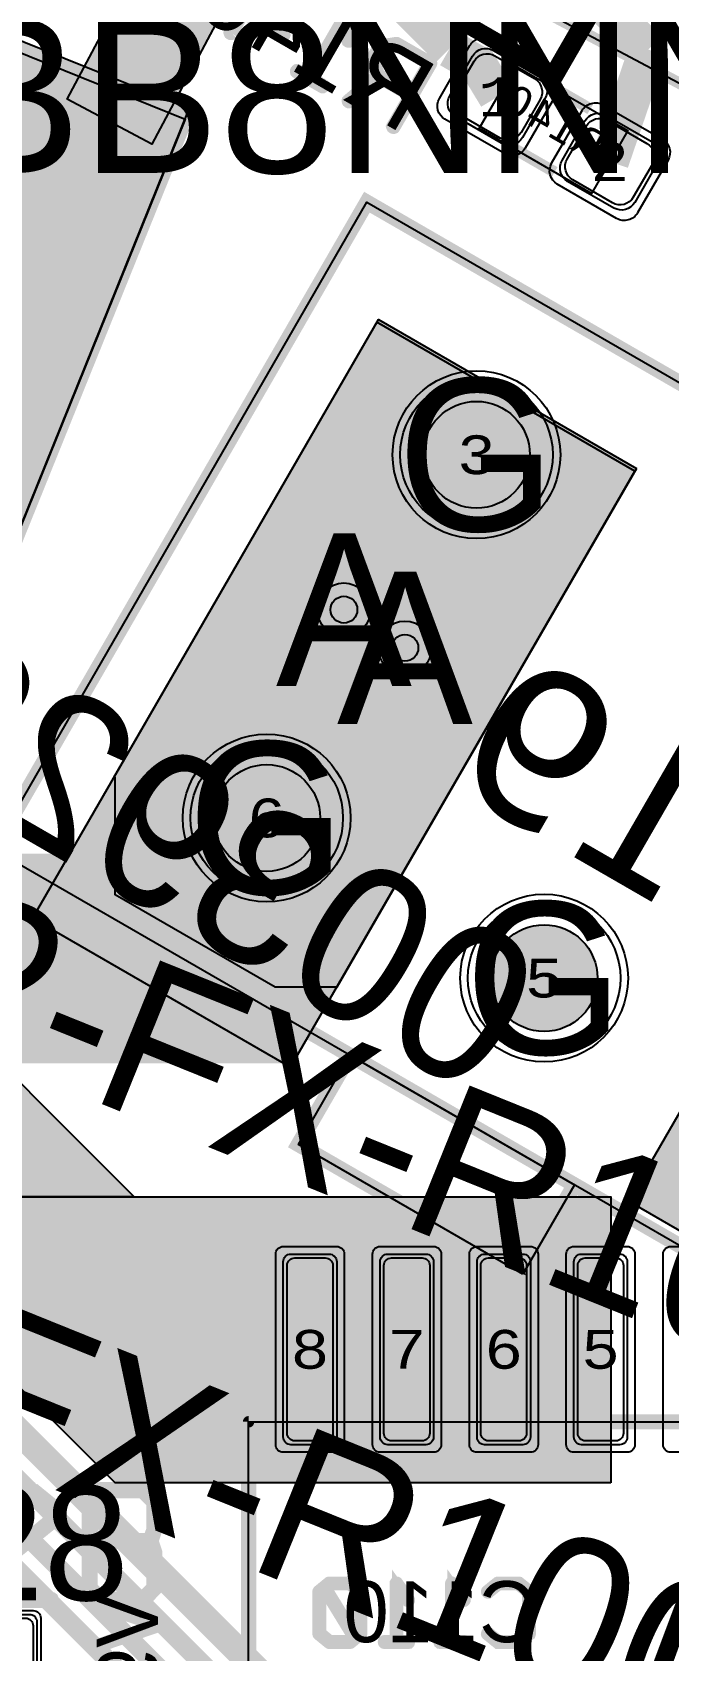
# Model space of a CAD drawing. Extents: x -98 to 119, y -207 to 98.
# Drawn here: x 20.41 to 28.76, y 33.05 to 54.27 of the extents above; entities that cross this region are included whole.
import ezdxf
from ezdxf.enums import TextEntityAlignment as Align

# ---------------------------------------------------------------- set-up
doc = ezdxf.new("R2010")
doc.units = 0
doc.header["$MEASUREMENT"] = 0
for name, color, linetype in [('ASSEMBLY_OUTLINES_BTM', 191, 'CONTINUOUS'), ('ASSEMBLY_OUTLINES_TOP', 102, 'CONTINUOUS'), ('ASSEMBLY_PART_NUMBERS_BTM', 191, 'CONTINUOUS'), ('ASSEMBLY_PART_NUMBERS_TOP', 102, 'CONTINUOUS'), ('ASSEMBLY_REF_DES_BTM', 191, 'CONTINUOUS'), ('BOARD_OUTLINE', 10, 'CONTINUOUS'), ('DRILL_DRAWING', 21, 'CONTINUOUS'), ('GENERATED_SILKSCREEN_BTM', 255, 'CONTINUOUS'), ('GENERATED_SILKSCREEN_TOP', 140, 'CONTINUOUS'), ('MANUFACTURING_OUTLINES', 10, 'CONTINUOUS'), ('PART_HOLES_LAYER_BOTTOM', 30, 'CONTINUOUS'), ('PART_HOLES_LAYER_TOP', 30, 'CONTINUOUS'), ('PART_PADS_LAYER_BOTTOM', 230, 'CONTINUOUS'), ('PART_PADS_LAYER_TOP', 150, 'CONTINUOUS'), ('PART_PADS_SMD_BTM', 230, 'CONTINUOUS'), ('PART_PADS_SMD_TOP', 150, 'CONTINUOUS'), ('PIN_NUMBERS_BTM', 8, 'CONTINUOUS'), ('PIN_NUMBERS_TOP', 8, 'CONTINUOUS'), ('PLACEMENT_OUTLINES_BTM', 222, 'CONTINUOUS'), ('PLACEMENT_OUTLINES_TOP', 130, 'CONTINUOUS'), ('PLANE_DATA_LAYER_BOTTOM', 230, 'CONTINUOUS'), ('PLANE_DATA_LAYER_TOP', 150, 'CONTINUOUS'), ('PLANE_SHAPES_LAYER_BOTTOM', 230, 'CONTINUOUS'), ('PLANE_SHAPES_LAYER_TOP', 150, 'CONTINUOUS'), ('ROUTE_BORDER', 151, 'CONTINUOUS'), ('SILKSCREEN_OUTLINES_BTM', 211, 'CONTINUOUS'), ('SILKSCREEN_OUTLINES_TOP', 150, 'CONTINUOUS'), ('SILKSCREEN_REF_DES_BTM', 211, 'CONTINUOUS'), ('SILKSCREEN_REF_DES_TOP', 150, 'CONTINUOUS'), ('SOLDERMASK_PADS_BTM', 12, 'CONTINUOUS'), ('SOLDERMASK_PADS_TOP', 180, 'CONTINUOUS'), ('SOLDERPASTE_PADS_BTM', 12, 'CONTINUOUS'), ('SOLDERPASTE_PADS_TOP', 180, 'CONTINUOUS'), ('TRACES_LAYER_BOTTOM', 230, 'CONTINUOUS'), ('VIA_HOLES_LAYER_BOTTOM', 30, 'CONTINUOUS'), ('VIA_HOLES_LAYER_TOP', 30, 'CONTINUOUS'), ('VIA_PADS_LAYER_BOTTOM', 230, 'CONTINUOUS'), ('VIA_PADS_LAYER_TOP', 150, 'CONTINUOUS')]:
    doc.layers.add(name, color=color, linetype=linetype)
doc.styles.add('COURIER_NEW', font='COUR.TTF')
doc.styles.add('VERDANA', font='verdana.TTF')
doc.styles.add('VERIBEST_GERBER_0', font='txt')

msp = doc.modelspace()

# ---------------------------------------------------------------- hatches: boundary and pattern name
at = {"layer": 'PART_HOLES_LAYER_BOTTOM'}
h = msp.add_hatch(color=256, dxfattribs=at)
edge = h.paths.add_edge_path()
edge.add_arc((26.237694, 48.73157), 0.7, 0, 360)
h = msp.add_hatch(color=256, dxfattribs=at)
edge = h.paths.add_edge_path()
edge.add_arc((23.487694, 43.96843), 0.7, 0, 360)
h = msp.add_hatch(color=256, dxfattribs=at)
edge = h.paths.add_edge_path()
edge.add_arc((27.125001, 41.86843), 0.7, 0, 360)
at = {"layer": 'PART_HOLES_LAYER_TOP'}
h = msp.add_hatch(color=256, dxfattribs=at)
edge = h.paths.add_edge_path()
edge.add_arc((26.237694, 48.73157), 0.7, 0, 360)
h = msp.add_hatch(color=256, dxfattribs=at)
edge = h.paths.add_edge_path()
edge.add_arc((23.487694, 43.96843), 0.7, 0, 360)
h = msp.add_hatch(color=256, dxfattribs=at)
edge = h.paths.add_edge_path()
edge.add_arc((27.125001, 41.86843), 0.7, 0, 360)
at = {"layer": 'PLANE_DATA_LAYER_BOTTOM'}
h = msp.add_hatch(color=256, dxfattribs=at)
h.paths.add_polyline_path([(-96.5, 0, -1), (96.5, 0, -1)], flags=0)
h.paths.add_polyline_path([(92.251979, -7.43598, 0.726988162), (92.479659, -3.637852, -0.308609791), (92.431259, -3.566904, -0.009635255), (92.431316, -3.563968, 0.009635011), (92.5, -0.000006), (92.5, 0.000001, 0.053325255), (90.407665, 19.562826, -0.053326925), (90.405941, 19.578942), (90.405941, 19.578943, -0.238217909), (90.436919, 19.640273, 0.661755037), (89.584154, 23.221888, -0.295297583), (89.523137, 23.277841, 0.022401018), (87.08146, 31.194059, -0.086206302), (87.076996, 31.219756), (87.076996, 31.219757, -0.210183909), (87.101696, 31.275919, 0.679382507), (85.774921, 34.749845, -0.301864993), (85.705267, 34.797373, 0.047915829), (77.514669, 50.475005, -0.145307444), (77.502324, 50.516585, -0.123988701), (77.511414, 50.552678, 0.606608991), (75.516892, 53.486368, -0.274238992), (75.44586, 53.517962, 0.021523084), (70.565432, 59.806101, -0.177595235), (70.547363, 59.855368), (70.547363, 59.855369, -0.111833303), (70.5548, 59.888203, 0.661755452), (68.116894, 62.64715, -0.295297373), (68.036725, 62.667806, 0.05833458), (51.722715, 76.687749, -0.249337829), (51.689123, 76.750923), (51.689123, 76.750924, -0.060759886), (51.691357, 76.76924, 0.714966399), (48.509213, 78.818582, -0.314871124), (48.42205, 78.81342, 0.022806677), (41.042088, 82.896302, -0.285136953), (40.999698, 82.964591), (40.999698, 82.964596, -0.004247023), (40.999709, 82.965891, 0.647046608), (37.697353, 84.5176, -0.289754858), (37.616734, 84.505806, 0.052943541), (19.031563, 90.52099, -0.30833592), (18.972104, 90.582877, 0.696982245), (15.284156, 91.27756, -0.308339612), (15.206255, 91.241547, 0.022370691), (6.993138, 92.235275, -0.315204372), (6.925536, 92.290658, 0.715888063), (3.14462, 92.496703, -0.315205261), (3.0714, 92.448994, 0.063468058), (-20.215283, 90.264015, -0.320142253), (-20.296827, 90.298428, 0.72963938), (-23.995319, 89.386755, -0.320144031), (-24.051528, 89.318386, 0.018663537), (-30.645576, 87.275991, -0.309865735), (-30.72878, 87.298418, 0.701170836), (-34.249879, 85.978007, -0.002752694), (-34.249874, 85.977168, -0.30685575), (-34.29782, 85.9064, 0.04916641), (-50.410548, 77.556603, -0.32354836), (-50.499711, 77.561018, 0.739212756), (-53.660594, 75.408706, -0.075169868), (-53.657188, 75.386179), (-53.657188, 75.386178, -0.242479425), (-53.68916, 75.324127, 0.019967737), (-59.527063, 70.80098, -0.298487087), (-59.610009, 70.791065, 0.556724412), (-62.5, 69), (-62.5, 68.999999, 0.082708518), (-62.392031, 68.351756, -0.298487573), (-62.412702, 68.270818, 0.067186589), (-78.279974, 49.27977, -0.277817809), (-78.350169, 49.24438, 0.436350868), (-80.5, 47.25), (-80.5, 47.249999, 0.141466326), (-80.192238, 46.184011, -0.141465884), (-80.180512, 46.143397), (-80.180512, 46.143396, -0.131190735), (-80.190652, 46.105416, 0.019294819), (-83.506407, 39.786053, -0.312206796), (-83.581614, 39.742899, 0.439123468), (-85.75, 37.75, 0.204829615), (-85.131688, 36.303992, -0.204830708), (-85.10813, 36.248899), (-85.10813, 36.248898, -0.100919006), (-85.114214, 36.219062, 0.048097759), (-90.466303, 19.289839, -0.314870423), (-90.530154, 19.230281, 0.714965653), (-91.24073, 15.512631, -0.269378312), (-91.202277, 15.446437), (-91.202277, 15.446436, -0.041929831), (-91.203345, 15.433723, 0.018841331), (-92.106444, 8.523669, -0.32827121), (-92.166453, 8.456161, 0.354028014), (-93.75, 6.5), (-93.75, 6.499999, 0.314708299), (-92.438077, 4.622088, -0.31470689), (-92.388093, 4.55054), (-92.388093, 4.550537, -0.012285748), (-92.388185, 4.546794, 0.012294179), (-92.5, 0.00001), (-92.5, -0.000004, 0.052933393), (-90.438132, -19.421494, -0.329408644), (-90.475468, -19.504015, 0.27173254), (-91.5, -21.25, 0.401597711), (-89.586502, -23.248128, -0.329404507), (-89.516056, -23.305059, 0.021307354), (-87.207653, -30.839509, -0.322177334), (-87.232533, -30.924924, 0.230665932), (-88, -32.499999), (-88, -32.5, 0.431495031), (-85.882787, -34.496562, -0.3221788), (-85.807634, -34.544174, 0.048016175), (-77.643233, -50.277018, -0.303878783), (-77.644537, -50.3618, 0.152518996), (-78, -51.499999), (-78, -51.5, 0.481982915), (-75.552374, -53.449264, -0.303883418), (-75.473145, -53.479475, 0.021991255), (-70.483925, -59.90214, -0.318621499), (-70.47622, -59.989968, 0.725399056), (-67.952631, -62.834176, -0.318624212), (-67.866344, -62.852281, 0.062392529), (-50.265124, -77.650932, -0.254356234), (-50.230332, -77.714899), (-50.230332, -77.7149, -0.034453173), (-50.231054, -77.725364, 0.034451935), (-50.25, -78), (-50.25, -78.000001, 0.603308224), (-47.119729, -79.649997, -0.291362646), (-47.037917, -79.64725, 0.02294124), (-39.54278, -83.621879, -0.290012797), (-39.499155, -83.690765), (-39.499155, -83.690766, -0.007130353), (-39.499186, -83.692939, 0.007132964), (-39.5, -83.749994), (-39.5, -83.75, 0.658082965), (-36.126004, -85.203319, -0.297762979), (-36.043963, -85.188513, 0.049016344), (-18.771876, -90.575199, -0.301861306), (-18.712566, -90.635139, 0.679381768), (-15.056336, -91.31372, -0.301864385), (-14.979467, -91.279054, 0.021749122), (-6.993138, -92.235275, -0.315204372), (-6.925536, -92.290658, 0.715888063), (-3.14462, -92.496703, -0.315205261), (-3.0714, -92.448994, 0.06250827), (19.869968, -90.340657, -0.345566403), (19.954737, -90.381493, 0.794356815), (23.75, -89.500001), (23.75, -89.499973, 0.005086864), (23.749586, -89.459281, -0.345588489), (23.806159, -89.384097, 0.021469451), (31.383958, -87.013201, -0.314446926), (31.468175, -87.035889, 0.700130836), (35, -85.75), (35, -85.749988, 0.009099261), (34.998675, -85.677212, -0.009057228), (34.998625, -85.674452), (34.998625, -85.674439, -0.304472205), (35.045955, -85.60392, 0.047985464), (50.721249, -77.353765, -0.31444166), (50.808431, -77.356288, 0.616218308), (54, -75.75), (54, -75.749999, 0.067758174), (53.927211, -75.215343, -0.067753523), (53.924438, -75.194974), (53.924438, -75.194973, -0.241537288), (53.95619, -75.13308, 0.022365821), (60.452055, -70.01285, -0.313111549), (60.538488, -70.003709, 0.710095351), (63.344013, -67.475653, -0.099717589), (63.33807, -67.446151), (63.33807, -67.44615, -0.206928064), (63.362073, -67.390635, 0.058205552), (77.187807, -50.973449, -0.317486674), (77.269693, -50.94147, 0.722224143), (79.294241, -47.729048, -0.173873661), (79.276877, -47.680625, -0.136094565), (79.287761, -47.641379, 0.020523482), (82.926938, -40.980152, -0.353003204), (83.013777, -40.939997, 0.48811211), (85.5, -39), (85.5, -38.999999, 0.240073604), (84.675602, -37.381988, -0.240072951), (84.644192, -37.320342), (84.644192, -37.320341, -0.104105615), (84.650658, -37.289623, 0.050546739), (90.411157, -19.546683, -0.32146983), (90.476988, -19.487077, 0.38127918), (92.25, -17.5, 0.275143701), (91.203224, -15.741772, -0.275142487), (91.163342, -15.674784), (91.163342, -15.674783, -0.042554947), (91.164442, -15.661882, 0.022235783), (92.195155, -7.50356, -0.319196338)], flags=0)
h = msp.add_hatch(color=256, dxfattribs=at)
h.paths.add_polyline_path([(22.443529, 53.195256), (19.003139, 44.679994, -0.414208559), (18.903943, 44.637888), (16.819319, 45.480131, -0.828642834), (16.848644, 45.626978, 5.288993211), (15.833121, 46.037276, -0.206117321), (15.856952, 45.981923, -0.53170999), (15.752207, 45.911272), (14.703833, 46.334842, -0.414213562), (14.661727, 46.434038), (17.243266, 52.823572), (18.102116, 54.9493, -0.414208559), (18.201312, 54.991406), (22.401423, 53.294452, -0.414213562)], flags=0)
h.paths.add_polyline_path([(20.539768, 52.220535, 0.096372306), (20.605414, 52.557957, 0.305730328), (20.042561, 53.392422), (18.929941, 53.84195, 0.414214891), (17.758327, 53.344629), (17.308921, 52.232308, -0.000081031), (17.308912, 52.232285, 0.096372306), (17.243266, 51.894863, 0.305730328), (17.806119, 51.060398), (18.918739, 50.61087, 0.414214891), (20.090353, 51.108191), (20.539759, 52.220512, -0.000081031)], flags=0)
for points in [[(19.705414, 52.557956), (20.604011, 52.939388)], [(26.237694, 48.73157), (24.872665, 49.51967)], [(26.237694, 48.73157), (25.449594, 47.366541)], [(26.237694, 48.73157), (27.602723, 47.94347)], [(23.487694, 43.96843), (24.275794, 45.333459)], [(23.487694, 43.96843), (22.122665, 44.75653)], [(23.487694, 43.96843), (22.699594, 42.603401)], [(23.487694, 43.96843), (24.852723, 43.18033)]]:
    msp.add_hatch(color=256, dxfattribs=at).paths.add_polyline_path(points, is_closed=False, flags=0)
h = msp.add_hatch(color=256, dxfattribs=at)
h.paths.add_polyline_path([(28.275106, 48.44989), (23.838568, 40.765575, -0.414213562), (23.734477, 40.737684), (23.713147, 40.749999), (23.713143, 40.75), (15.425391, 40.75, 0.300021081), (15.425384, 40.749995), (14.333566, 38.047655, -0.305730205), (14.262915, 38), (7.953564, 38, -0.096289246), (7.925019, 38.005549), (7.338366, 38.242571, -0.414213562), (7.29626, 38.341767), (10.222649, 45.584826, -0.414208559), (10.321845, 45.626932), (11.25, 45.251933), (15.586182, 43.500001), (15.586185, 43.5), (20.907285, 43.5, 0.269142636), (20.907292, 43.500004), (21.987694, 45.371316), (24.892608, 50.402776, -0.414213562), (24.996699, 50.430667), (25.474433, 50.154847, -0.574107802), (25.475074, 50.023239, 0.265340257), (24.737694, 48.73157), (24.737694, 48.731551, 0.995147051), (27.737623, 48.716957, -0.574104841), (27.851919, 48.782205), (28.247215, 48.553981, -0.414213562)], flags=0)
h.paths.add_polyline_path([(11.25, 40.25, -1), (14.75, 40.25, -1)], flags=0)
h.paths.add_polyline_path([(21.987694, 43.96843, -1), (24.987694, 43.96843, -1)], flags=0)
h = msp.add_hatch(color=256, dxfattribs=at)
h.paths.add_polyline_path([(39.441261, 39.523576), (38.439283, 37.7881, -0.267948954), (38.373292, 37.75), (30.313683, 37.75, -0.131652724), (30.275583, 37.760209), (28.295255, 38.903552, -0.414213562), (28.267364, 39.007643), (29.262308, 40.730937), (32.362398, 46.100451, -0.414213562), (32.466489, 46.128342), (32.592356, 46.055673, -0.267948954), (32.630456, 45.989682), (32.630456, 45.989681, -0.180145381), (32.611897, 45.939842, 0.047447828), (32.513133, 45.800948, -0.000076521), (32.513121, 45.800928), (31.913419, 44.762212, -0.000074887), (31.913408, 44.762192, 0.414303054), (32.242693, 43.532532), (33.281922, 42.932533, 0.414303097), (34.511483, 43.262192, -0.000076521), (34.511495, 43.262212), (35.111197, 44.300928, -0.000074887), (35.111208, 44.300948, 0.047447797), (35.182112, 44.455927, -0.470826207), (35.292195, 44.49692), (38.09028, 42.881445, -0.725086798), (38.060434, 42.739702, 0.382769669), (36.5, 41), (36.5, 40.999999, 0.625098654), (39.328317, 39.621691, -0.824615319)], flags=0)
h.paths.add_polyline_path([(29.262308, 39.76843, -1), (32.262308, 39.76843, -1)], flags=0)
at = {"layer": 'PLANE_DATA_LAYER_TOP'}
h = msp.add_hatch(color=256, dxfattribs=at)
h.paths.add_polyline_path([(39.298452, 74.995829, -0.12278179), (39.289533, 74.960056), (37.733587, 72.033747, -0.414218761), (37.630532, 72.00224), (33.390067, 74.256935, 0.414213562), (33.390056, 74.256932), (22.271932, 53.346779), (22.271931, 53.346775, 0.300021081), (22.271936, 53.346768), (22.401423, 53.294451, -0.414213562), (22.443529, 53.195255), (19.024093, 44.731857, -0.133140015), (19.000003, 44.700082), (19, 44.700076), (19, 41.750004), (19.000003, 41.749999), (21.749998, 39.000002, 0.207684346), (21.750004, 39), (27.9238, 39, -0.414213562), (28, 38.9238), (28, 38.5762, -0.414213562), (27.9238, 38.5), (27.615, 38.5, 0.289578434), (27.298834, 38.30013, -0.632171985), (27.161166, 38.30013, 0.289578434), (26.845, 38.5), (26.345, 38.5, 0.289578434), (26.028834, 38.30013, -0.632171985), (25.891166, 38.30013, 0.289578434), (25.575, 38.5), (25.075, 38.5, 0.289578434), (24.758834, 38.30013, -0.632171985), (24.621166, 38.30013, 0.289578434), (24.305, 38.5), (23.805, 38.5, 0.414213562), (23.455, 38.15), (23.455, 35.85, 0.414213562), (23.805, 35.5), (24.305, 35.5, 0.289578434), (24.621166, 35.69987, -0.632171985), (24.758834, 35.69987, 0.289578434), (25.075, 35.5), (25.575, 35.5, 0.289578434), (25.891166, 35.69987, -0.632171985), (26.028834, 35.69987, 0.289578434), (26.345, 35.5), (26.845, 35.5, 0.289578434), (27.161166, 35.69987, -0.632171985), (27.298834, 35.69987, 0.289578434), (27.615, 35.5), (27.9238, 35.5, -0.414213562), (28, 35.4238), (28, 35.3262, -0.414213562), (27.9238, 35.25), (21.53156, 35.250002, -0.198913366), (21.477678, 35.27232), (17.77232, 38.977678, -0.198909956), (17.750002, 39.031559), (17.750002, 39.03156), (17.75, 45.205115, 0.300021081), (17.749995, 45.205122), (17.037385, 45.493036, -0.77176969), (17.056168, 45.639259, 3.817156183), (15.692372, 46.190268, -0.170211357), (15.709053, 46.142687, -0.53170999), (15.604308, 46.072036), (14.738916, 46.421677, -0.414213562), (14.69681, 46.520873), (17.243266, 52.823572), (18.102116, 54.9493, -0.414208559), (18.201312, 54.991406), (21.09683, 53.821542, 0.381131653), (21.09684, 53.821545), (33.462431, 77.077843, -0.225170332), (33.514857, 77.116807, 0.204447047), (33.514862, 77.116811), (33.893604, 77.829122, -0.414218761), (33.996659, 77.860629), (35.322009, 77.155928), (39.258026, 75.063111, -0.277322705), (39.298452, 74.995831)], flags=0)
h.paths.add_polyline_path([(20.539768, 52.220535, 0.096372306), (20.605414, 52.557957, 0.305730328), (20.042561, 53.392422), (18.929941, 53.84195, 0.414214891), (17.758327, 53.344629), (17.308921, 52.232308, -0.000081031), (17.308912, 52.232285, 0.096372306), (17.243266, 51.894863, 0.305730328), (17.806119, 51.060398), (18.918739, 50.61087, 0.414214891), (20.090353, 51.108191), (20.539759, 52.220512, -0.000081031)], flags=0)
h.paths.add_polyline_path([(35.322009, 74.401747, -1), (38.222009, 74.401747, -1)], flags=0)
for points in [[(19.705414, 52.557956), (20.604011, 52.939388)], [(26.237694, 48.73157), (24.872665, 49.51967)], [(26.237694, 48.73157), (25.449594, 47.366541)], [(26.237694, 48.73157), (27.602723, 47.94347)], [(23.487694, 43.96843), (24.275794, 45.333459)], [(23.487694, 43.96843), (22.122665, 44.75653)], [(23.487694, 43.96843), (22.699594, 42.603401)], [(23.487694, 43.96843), (24.852723, 43.18033)], [(23.83, 38.125), (23.503631, 38.451369)], [(24.28, 38.125), (24.606369, 38.451369)], [(25.1, 38.125), (24.773631, 38.451369)], [(25.55, 38.125), (25.876369, 38.451369)], [(26.37, 38.125), (26.043631, 38.451369)], [(26.82, 38.125), (27.146369, 38.451369)], [(27.865, 38.125), (27.865, 38.5762)], [(23.83, 35.875), (23.503631, 35.548631)], [(24.28, 35.875), (24.606369, 35.548631)], [(25.1, 35.875), (24.773631, 35.548631)], [(25.55, 35.875), (25.876369, 35.548631)], [(26.37, 35.875), (26.043631, 35.548631)], [(26.82, 35.875), (27.146369, 35.548631)], [(27.865, 35.875), (27.865, 35.4238)]]:
    msp.add_hatch(color=256, dxfattribs=at).paths.add_polyline_path(points, is_closed=False, flags=0)
h = msp.add_hatch(color=256, dxfattribs=at)
h.paths.add_polyline_path([(28.296739, 48.487357), (24.428921, 41.7881, -0.267948954), (24.36293, 41.75), (23.617537, 41.75, -0.131652724), (23.579437, 41.760209), (21.5381, 42.938776, -0.267948954), (21.5, 43.004767), (21.5, 44.499989, -0.151121616), (21.509987, 44.543901), (21.987694, 45.371314), (24.914242, 50.440242, -0.414213562), (25.018333, 50.468133), (25.518005, 50.179647, -0.267948954), (25.556105, 50.113656, -0.273866978), (25.51654, 50.04684, 1.754331603), (27.737694, 48.73157), (27.737694, 48.731578, 0.005515259), (27.737329, 48.764667, -0.005518892), (27.73731, 48.766349, -0.577350566), (27.85161, 48.83234), (28.268848, 48.591448, -0.414213562)], flags=0)
h.paths.add_polyline_path([(21.987694, 43.96843, -1), (24.987694, 43.96843, -1)], flags=0)
at = {"layer": 'PLANE_SHAPES_LAYER_BOTTOM'}
h = msp.add_hatch(color=256, dxfattribs=at)
h.paths.add_polyline_path([(-96.5, 0, -1), (96.5, 0, -1)], flags=0)
h.paths.add_polyline_path([(-92.5, 0, -1), (92.5, 0, -1)], flags=0)
for points in [[(14.63318, 46.363387), (18.974595, 44.609342), (22.472075, 53.265907), (18.13066, 55.019952)], [(20.417968, 42.65247), (23.800468, 40.699584), (28.313207, 48.51588), (24.930708, 50.468767)], [(40.557515, 41.456986), (38.417286, 37.75), (30.293266, 37.75), (28.229264, 38.941652), (32.400498, 46.166442)]]:
    msp.add_hatch(color=256, dxfattribs=at).paths.add_polyline_path(points, flags=0)
at = {"layer": 'PLANE_SHAPES_LAYER_TOP'}
h = msp.add_hatch(color=256, dxfattribs=at)
h.paths.add_polyline_path([(-96.31345, 0, -1), (96.81345, 0, -1)], flags=0)
h.paths.add_polyline_path([(-92.25, 0, -1), (92.75, 0, -1)], flags=0)
for points in [[(39.325307, 75.027336), (37.697813, 71.966467), (33.39006, 74.256939), (21.982699, 52.802811), (20.869802, 53.394549), (33.490137, 77.129949), (33.514858, 77.116804), (33.929378, 77.896402)], [(14.668263, 46.450222), (19.009678, 44.696177), (22.472075, 53.265907), (18.13066, 55.019952)], [(28.33484, 48.553347), (24.406924, 41.75), (23.597117, 41.75), (21.5, 42.960773), (21.5, 44.5), (21.48464, 44.5), (24.952342, 50.506233)], [(19, 41.75), (21.75, 39), (19, 39)], [(28, 35.25), (21.5, 35.25), (17.75, 39), (28, 39)]]:
    msp.add_hatch(color=256, dxfattribs=at).paths.add_polyline_path(points, flags=0)
at = {"layer": 'VIA_HOLES_LAYER_BOTTOM'}
h = msp.add_hatch(color=256, dxfattribs=at)
edge = h.paths.add_edge_path()
edge.add_arc((24.5, 46.7), 0.175, 0, 360)
h = msp.add_hatch(color=256, dxfattribs=at)
edge = h.paths.add_edge_path()
edge.add_arc((25.3, 46.2), 0.175, 0, 360)
at = {"layer": 'VIA_HOLES_LAYER_TOP'}
h = msp.add_hatch(color=256, dxfattribs=at)
edge = h.paths.add_edge_path()
edge.add_arc((24.5, 46.7), 0.175, 0, 360)
h = msp.add_hatch(color=256, dxfattribs=at)
edge = h.paths.add_edge_path()
edge.add_arc((25.3, 46.2), 0.175, 0, 360)

# ---------------------------------------------------------------- linework, layer by layer
at = {"layer": 'ASSEMBLY_OUTLINES_BTM'}
for points, const_width in [([(24.119802, 56.144549), (37.734477, 81.75003), (48.947912, 75.787741), (35.333237, 50.18226)], 0.1), ([(18.747433, 44.047094), (5.581422, 49.366508), (9.252567, 58.45291), (22.418578, 53.133496)], 0.2), ([(32.198781, 36.456476), (19.901221, 43.556476), (24.801221, 52.043524), (37.098781, 44.943524)], 0.2), ([(26.847244, 37.987341), (23.902758, 39.687341), (24.577758, 40.856476), (27.522244, 39.156476)], 0.2)]:
    msp.add_lwpolyline(points, close=True, dxfattribs=dict(at, const_width=const_width))
msp.add_lwpolyline([(26.748878, 53.832032), (28.221122, 52.982032), (27.746122, 52.159308), (26.273878, 53.009308)], close=True, dxfattribs=at)
at = {"layer": 'ASSEMBLY_OUTLINES_TOP', "const_width": 0.2}
msp.add_lwpolyline([(23.25, 28.45), (23.25, 36.05), (33.75, 36.05), (33.75, 28.45)], close=True, dxfattribs=at)
at = {"layer": 'BOARD_OUTLINE', "const_width": 0.1}
msp.add_lwpolyline([(-97.5, 0, -1), (97.5, 0, -1)], format="xyb", close=True, dxfattribs=at)
at = {"layer": 'GENERATED_SILKSCREEN_BTM', "const_width": 0.15}
for points in [[(24.119802, 56.144549), (37.734477, 81.75003), (48.947912, 75.787741), (35.333237, 50.18226)], [(18.747433, 44.047094), (5.581422, 49.366508), (9.252567, 58.45291), (22.418578, 53.133496)], [(32.198781, 36.456476), (19.901221, 43.556476), (24.801221, 52.043524), (37.098781, 44.943524)], [(26.847244, 37.987341), (23.902758, 39.687341), (24.577758, 40.856476), (27.522244, 39.156476)]]:
    msp.add_lwpolyline(points, close=True, dxfattribs=at)
for points in [[(23.670733, 54.2822), (23.473733, 55.0152), (23.205733, 54.5512), (23.670733, 54.2822)], [(23.501733, 55.0752), (23.723733, 54.2452), (23.724733, 54.2372), (23.722733, 54.2312), (23.719733, 54.2272), (23.712733, 54.2232), (23.707733, 54.2202), (23.703733, 54.2182), (23.698733, 54.2192), (23.693733, 54.2212), (23.184733, 54.5152), (23.032733, 54.2522)], [(23.032733, 54.2522), (23.027733, 54.2462), (23.020733, 54.2442), (23.013733, 54.2442), (23.006733, 54.2472), (23.001733, 54.2512), (22.997733, 54.2582), (22.995733, 54.2652), (22.998733, 54.2722), (23.149733, 54.5352)], [(24.232733, 53.5842), (24.238733, 53.5792), (24.240733, 53.5722), (24.238733, 53.5652), (24.235733, 53.5582), (24.231733, 53.5522), (24.225733, 53.5482), (24.222733, 53.5462), (24.219733, 53.5462), (24.215733, 53.5462), (24.211733, 53.5482), (23.873733, 53.7432), (23.868733, 53.7482), (23.866733, 53.7552), (23.866733, 53.7622), (23.869733, 53.7692), (23.874733, 53.7752), (23.880733, 53.7802), (23.887733, 53.7812), (23.894733, 53.7792), (24.046733, 53.6912), (24.516733, 54.5052)], [(24.552733, 54.4972), (24.583733, 54.1622), (24.582733, 54.1542), (24.579733, 54.1492), (24.573733, 54.1452), (24.566733, 54.1432), (24.559733, 54.1432), (24.552733, 54.1452), (24.546733, 54.1492), (24.544733, 54.1562), (24.518733, 54.4312), (24.080733, 53.6722), (24.232733, 53.5842)], [(24.851733, 53.8962), (24.849733, 53.8992), (24.851733, 53.9042), (24.851733, 53.9102), (24.853733, 53.9142), (24.956733, 54.0922), (24.959733, 54.0962), (24.963733, 54.0982), (24.964733, 54.1002), (24.966733, 54.1012), (24.968733, 54.1012), (24.970733, 54.1022), (25.186733, 54.1362), (25.191733, 54.1362), (25.195733, 54.1342), (25.199733, 54.1332), (25.636733, 53.8812), (25.640733, 53.8782), (25.643733, 53.8752), (25.644733, 53.8722), (25.645733, 53.8682), (25.647733, 53.8642), (25.647733, 53.8602), (25.646733, 53.8572), (25.645733, 53.8532), (25.164733, 53.0212), (25.159733, 53.0152), (25.153733, 53.0132), (25.145733, 53.0142), (25.139733, 53.0162), (25.132733, 53.0212), (25.128733, 53.0282), (25.126733, 53.0352), (25.129733, 53.0422), (25.359733, 53.4412), (24.951733, 53.6762), (24.576733, 53.3542), (24.573733, 53.3522), (24.569733, 53.3502), (24.565733, 53.3502), (24.561733, 53.3502), (24.555733, 53.3532), (24.549733, 53.3582), (24.546733, 53.3642), (24.544733, 53.3712), (24.545733, 53.3782), (24.550733, 53.3842), (24.926733, 53.7052), (24.851733, 53.8962)], [(25.598733, 53.8562), (25.184733, 54.0952), (24.986733, 54.0642), (24.893733, 53.9032), (24.964733, 53.7152), (25.379733, 53.4752), (25.598733, 53.8562)], [(24.7244, 33.8336), (24.59, 33.9432), (24.5868, 33.944), (24.5852, 33.9448), (24.5836, 33.9456), (24.5804, 33.9464), (24.3108, 33.9464), (24.3076, 33.9456), (24.306, 33.9448), (24.3036, 33.944), (24.3004, 33.9432), (24.166, 33.8336), (24.1636, 33.8296), (24.1628, 33.8264), (24.1612, 33.824), (24.1604, 33.8208), (24.1604, 33.272), (24.1612, 33.2696), (24.1628, 33.264), (24.1636, 33.2624), (24.166, 33.2592), (24.3004, 33.1496), (24.3036, 33.1488), (24.306, 33.148), (24.3068, 33.1472), (24.3084, 33.1464), (24.3108, 33.1464), (24.5804, 33.1464), (24.5836, 33.1472), (24.5868, 33.148), (24.59, 33.1496), (24.7244, 33.2592), (24.7268, 33.2608), (24.7276, 33.2616), (24.7292, 33.264), (24.7308, 33.2696), (24.7316, 33.272), (24.7316, 33.8208), (24.7308, 33.824), (24.7292, 33.8264), (24.7284, 33.8296), (24.7244, 33.8336)], [(24.626, 33.2192), (24.5756, 33.1792), (24.3172, 33.1792), (24.1924, 33.28), (24.1924, 33.8128), (24.2396, 33.8504), (24.626, 33.2192)], [(24.6988, 33.8128), (24.6988, 33.28), (24.6516, 33.24), (24.2644, 33.8712), (24.3172, 33.9136), (24.5756, 33.9136), (24.6988, 33.8128)], [(25.3444, 33.1792), (25.3508, 33.1776), (25.3548, 33.1744), (25.3564, 33.1688), (25.3572, 33.1624), (25.3564, 33.1568), (25.3548, 33.1512), (25.3508, 33.1472), (25.3444, 33.1464), (25.0324, 33.1464), (25.0268, 33.1472), (25.022, 33.1512), (25.0196, 33.1568), (25.0188, 33.1624), (25.0196, 33.1688), (25.022, 33.1744), (25.0268, 33.1776), (25.0324, 33.1792), (25.1732, 33.1792), (25.1732, 33.9304), (25.174, 33.936), (25.1764, 33.94), (25.1804, 33.9424), (25.186, 33.9432), (25.19, 33.944), (25.194, 33.944), (25.1972, 33.9424), (25.2004, 33.9392), (25.3564, 33.72), (25.358, 33.7168), (25.3588, 33.7144), (25.3588, 33.7088), (25.3564, 33.704), (25.3524, 33.7), (25.3476, 33.6968), (25.342, 33.6952), (25.3388, 33.6952), (25.3364, 33.696), (25.3324, 33.7008), (25.2044, 33.88), (25.2044, 33.1792), (25.3444, 33.1792)], [(26.0724, 33.1792), (26.0788, 33.1776), (26.0828, 33.1744), (26.0844, 33.1688), (26.0852, 33.1624), (26.0844, 33.1568), (26.0828, 33.1512), (26.0788, 33.1472), (26.0724, 33.1464), (25.7604, 33.1464), (25.7548, 33.1472), (25.75, 33.1512), (25.7476, 33.1568), (25.7468, 33.1624), (25.7476, 33.1688), (25.75, 33.1744), (25.7548, 33.1776), (25.7604, 33.1792), (25.9012, 33.1792), (25.9012, 33.9304), (25.902, 33.936), (25.9044, 33.94), (25.9084, 33.9424), (25.914, 33.9432), (25.918, 33.944), (25.922, 33.944), (25.9252, 33.9424), (25.9284, 33.9392), (26.0844, 33.72), (26.086, 33.7168), (26.0868, 33.7144), (26.0868, 33.7088), (26.0844, 33.704), (26.0804, 33.7), (26.0756, 33.6968), (26.07, 33.6952), (26.0668, 33.6952), (26.0644, 33.696), (26.0604, 33.7008), (25.9324, 33.88), (25.9324, 33.1792), (26.0724, 33.1792)], [(26.8004, 33.1496), (26.9348, 33.2592), (26.9388, 33.2616), (26.9396, 33.2648), (26.9412, 33.268), (26.942, 33.272), (26.942, 33.8208), (26.9412, 33.8248), (26.9396, 33.828), (26.938, 33.8296), (26.9372, 33.8312), (26.9356, 33.8336), (26.8004, 33.9432), (26.798, 33.944), (26.7956, 33.9448), (26.7948, 33.9456), (26.7916, 33.9464), (26.522, 33.9464), (26.518, 33.9456), (26.5164, 33.9448), (26.514, 33.944), (26.5116, 33.9432), (26.3764, 33.8336), (26.3732, 33.8296), (26.3716, 33.8232), (26.3724, 33.8184), (26.374, 33.8144), (26.3764, 33.8112), (26.3804, 33.808), (26.3844, 33.8056), (26.3884, 33.8048), (26.3924, 33.8048), (26.3956, 33.8072), (26.5276, 33.9136), (26.786, 33.9136), (26.9092, 33.8128), (26.9092, 33.28), (26.786, 33.1792), (26.5276, 33.1792), (26.3956, 33.2856), (26.3924, 33.2872), (26.3884, 33.288), (26.3844, 33.2872), (26.3804, 33.2848), (26.3764, 33.2816), (26.374, 33.2776), (26.3724, 33.2728), (26.3716, 33.268), (26.3732, 33.2632), (26.3764, 33.2592), (26.5116, 33.1496), (26.5148, 33.148), (26.5156, 33.1472), (26.518, 33.1472), (26.5188, 33.1464), (26.5196, 33.1464), (26.522, 33.1464), (26.7916, 33.1464), (26.7948, 33.1472), (26.798, 33.148), (26.8004, 33.1496)], [(22.0568, 33.372), (22.0568, 33.3944), (22.056, 33.3992), (22.0536, 33.4032), (22.0504, 33.4072), (22.0456, 33.4088), (21.2784, 33.6688), (21.272, 33.6688), (21.2672, 33.6664), (21.2632, 33.6624), (21.26, 33.6568), (21.2592, 33.6512), (21.26, 33.6456), (21.2624, 33.6408), (21.268, 33.6376), (22.0224, 33.384), (21.268, 33.1288), (21.2624, 33.1256), (21.26, 33.1208), (21.2592, 33.1152), (21.26, 33.1096), (21.2632, 33.104), (21.2672, 33.1), (21.272, 33.0984), (21.2784, 33.0992), (22.0456, 33.3576), (22.0504, 33.36), (22.0536, 33.364), (22.056, 33.368), (22.0568, 33.372)]]:
    msp.add_lwpolyline(points, dxfattribs=at)
for points in [[(27.730818, 53.265114, 0.000009791), (27.730808, 53.26511), (27.239188, 53.548947, 0.000010164), (27.239186, 53.548958), (27.730818, 53.265114)], [(27.262962, 52.438255), (26.757034, 52.730353, 0.000010641), (26.757045, 52.730357), (27.26296, 52.438267, 0.00001106), (27.262962, 52.438255)]]:
    msp.add_lwpolyline(points, format="xyb", dxfattribs=at)
at = {"layer": 'GENERATED_SILKSCREEN_TOP', "const_width": 0.15}
msp.add_lwpolyline([(23.63, 36.049995), (23.250005, 36.049995), (23.250005, 31.097651, 0.000006335), (23.249995, 31.097647), (23.249995, 36.05, -0.414213562), (23.25, 36.050005), (23.63, 36.050005), (23.63, 36.049995)], format="xyb", dxfattribs=at)
for points in [[(24.48, 36.049995), (24.48, 36.050005), (24.9, 36.050005), (24.9, 36.049995)], [(25.75, 36.049995), (25.75, 36.050005), (26.17, 36.050005), (26.17, 36.049995)], [(27.02, 36.049995), (27.02, 36.050005), (27.44, 36.050005), (27.44, 36.049995)], [(28.29, 36.049995), (28.29, 36.050005), (28.71, 36.050005), (28.71, 36.049995)]]:
    msp.add_lwpolyline(points, close=True, dxfattribs=at)
for points in [[(20.4285, 35.1785), (20.6805, 34.973), (20.685, 34.9655), (20.6865, 34.9595), (20.6895, 34.955), (20.691, 34.949), (20.691, 34.7435), (20.6895, 34.7375), (20.6865, 34.7285), (20.685, 34.721), (20.6805, 34.718), (19.6815, 33.9065)], [(19.9035, 35.1845), (20.409, 35.1845), (20.415, 35.183), (20.4165, 35.183), (20.418, 35.1815), (20.4225, 35.18), (20.4285, 35.1785)], [(22.044, 34.631), (21.996, 34.487), (22.044, 34.343), (22.044, 34.3385), (22.0455, 34.3325), (22.0455, 33.869), (22.0455, 33.8645), (22.044, 33.86), (22.0425, 33.854), (22.0365, 33.848), (21.8865, 33.6935), (21.8805, 33.6875), (21.8715, 33.686), (21.8655, 33.6845), (21.315, 33.6845), (21.3105, 33.6845), (21.306, 33.686), (21.3, 33.6875), (21.294, 33.6935), (21.144, 33.848), (21.138, 33.854), (21.135, 33.86), (21.135, 33.869), (21.135, 34.3325), (21.135, 34.3385), (21.135, 34.3415), (21.1365, 34.343), (21.1845, 34.487), (21.1365, 34.631), (21.135, 34.6325), (21.135, 34.6415), (21.135, 35.0015), (21.135, 35.0075), (21.138, 35.015), (21.144, 35.0225), (21.294, 35.177), (21.3, 35.1815), (21.306, 35.183), (21.3105, 35.1845), (21.315, 35.1845), (21.8655, 35.1845), (21.8715, 35.183), (21.8805, 35.1815), (21.8865, 35.177), (22.0365, 35.0225), (22.0425, 35.0135), (22.044, 35.0075), (22.0455, 35.0015), (22.0455, 34.6415), (22.0455, 34.6355), (22.044, 34.6325), (22.044, 34.631)], [(19.6335, 33.9455), (20.631, 34.7585), (20.631, 34.934), (20.397, 35.123), (19.9125, 35.123)], [(21.195, 34.985), (21.195, 34.6445), (21.2355, 34.5155), (21.942, 34.5155), (21.9855, 34.6445), (21.9855, 34.985), (21.852, 35.123), (21.33, 35.123), (21.195, 34.985)], [(21.195, 34.3265), (21.195, 33.8825), (21.33, 33.746), (21.852, 33.746), (21.9855, 33.8825), (21.9855, 34.3265), (21.942, 34.4555), (21.2355, 34.4555), (21.195, 34.3265)], [(19.6815, 33.746), (20.661, 33.746), (20.6715, 33.743), (20.6805, 33.737), (20.685, 33.7265), (20.6865, 33.7145), (20.685, 33.704), (20.6805, 33.6935), (20.6715, 33.6875), (20.661, 33.6845), (19.65, 33.6845)]]:
    msp.add_lwpolyline(points, dxfattribs=at)
at = {"layer": 'MANUFACTURING_OUTLINES'}
msp.add_circle((0, 0), 97.575405, dxfattribs=at)
at = {"layer": 'PART_HOLES_LAYER_BOTTOM'}
for centre in [(26.237694, 48.73157), (23.487694, 43.96843), (27.125001, 41.86843)]:
    msp.add_circle(centre, 0.7, dxfattribs=at)
at = {"layer": 'PART_HOLES_LAYER_TOP'}
for centre in [(26.237694, 48.73157), (23.487694, 43.96843), (27.125001, 41.86843)]:
    msp.add_circle(centre, 0.7, dxfattribs=at)
at = {"layer": 'PART_PADS_LAYER_BOTTOM'}
for centre in [(26.237694, 48.73157), (23.487694, 43.96843), (27.125001, 41.86843)]:
    msp.add_circle(centre, 1, dxfattribs=at)
at = {"layer": 'PART_PADS_LAYER_TOP'}
for centre in [(26.237694, 48.73157), (23.487694, 43.96843), (27.125001, 41.86843)]:
    msp.add_circle(centre, 1, dxfattribs=at)
at = {"layer": 'PART_PADS_SMD_BTM'}
for points in [[(26.187564, 53.959808, -0.414213562), (26.460769, 54.033013), (27.066987, 53.683013, -0.414213562), (27.140192, 53.409808), (26.840192, 52.890192, -0.414213562), (26.566987, 52.816987), (25.960769, 53.166987, -0.414213562), (25.887564, 53.440192)], [(27.659808, 53.109808, -0.414213562), (27.933013, 53.183013), (28.539231, 52.833013, -0.414213562), (28.612436, 52.559808), (28.312436, 52.040192, -0.414213562), (28.039231, 51.966987), (27.433013, 52.316987, -0.414213562), (27.359808, 52.590192)], [(20.475, 32.725, -0.414213562), (20.375, 32.625), (19.625, 32.625, -0.414213562), (19.525, 32.725), (19.525, 33.425, -0.414213562), (19.625, 33.525), (20.375, 33.525, -0.414213562), (20.475, 33.425)]]:
    msp.add_lwpolyline(points, format="xyb", close=True, dxfattribs=at)
at = {"layer": 'PART_PADS_SMD_TOP'}
for points in [[(24.305, 38.25, -0.414213562), (24.405, 38.15), (24.405, 35.85, -0.414213562), (24.305, 35.75), (23.805, 35.75, -0.414213562), (23.705, 35.85), (23.705, 38.15, -0.414213562), (23.805, 38.25)], [(25.575, 38.25, -0.414213562), (25.675, 38.15), (25.675, 35.85, -0.414213562), (25.575, 35.75), (25.075, 35.75, -0.414213562), (24.975, 35.85), (24.975, 38.15, -0.414213562), (25.075, 38.25)], [(26.845, 38.25, -0.414213562), (26.945, 38.15), (26.945, 35.85, -0.414213562), (26.845, 35.75), (26.345, 35.75, -0.414213562), (26.245, 35.85), (26.245, 38.15, -0.414213562), (26.345, 38.25)], [(28.115, 38.25, -0.414213562), (28.215, 38.15), (28.215, 35.85, -0.414213562), (28.115, 35.75), (27.615, 35.75, -0.414213562), (27.515, 35.85), (27.515, 38.15, -0.414213562), (27.615, 38.25)]]:
    msp.add_lwpolyline(points, format="xyb", close=True, dxfattribs=at)
at = {"layer": 'PLACEMENT_OUTLINES_BTM'}
for points in [[(24.119802, 56.144549), (37.734477, 81.75003), (48.947912, 75.787741), (35.333237, 50.18226)], [(18.747433, 44.047094), (5.581422, 49.366508), (9.252567, 58.45291), (22.418578, 53.133496)], [(26.748878, 53.832032), (28.221122, 52.982032), (27.746122, 52.159308), (26.273878, 53.009308)], [(32.198781, 36.456476), (19.901221, 43.556476), (24.801221, 52.043524), (37.098781, 44.943524)]]:
    msp.add_lwpolyline(points, close=True, dxfattribs=at)
at = {"layer": 'PLACEMENT_OUTLINES_TOP'}
msp.add_lwpolyline([(23.25, 28.45), (23.25, 36.05), (33.75, 36.05), (33.75, 28.45)], close=True, dxfattribs=at)
at = {"layer": 'PLANE_DATA_LAYER_BOTTOM', "const_width": 0.5}
for points in [[(19.705414, 52.557956), (20.604011, 52.939388)], [(26.237694, 48.73157), (24.872665, 49.51967)], [(26.237694, 48.73157), (25.449594, 47.366541)], [(26.237694, 48.73157), (27.602723, 47.94347)], [(23.487694, 43.96843), (24.275794, 45.333459)], [(23.487694, 43.96843), (22.122665, 44.75653)], [(23.487694, 43.96843), (22.699594, 42.603401)], [(23.487694, 43.96843), (24.852723, 43.18033)]]:
    msp.add_lwpolyline(points, dxfattribs=at)
at = {"layer": 'PLANE_DATA_LAYER_TOP'}
for points, const_width in [([(19.705414, 52.557956), (20.604011, 52.939388)], 0.5), ([(26.237694, 48.73157), (24.872665, 49.51967)], 0.5), ([(26.237694, 48.73157), (25.449594, 47.366541)], 0.5), ([(26.237694, 48.73157), (27.602723, 47.94347)], 0.5), ([(23.487694, 43.96843), (24.275794, 45.333459)], 0.5), ([(23.487694, 43.96843), (22.122665, 44.75653)], 0.5), ([(23.487694, 43.96843), (22.699594, 42.603401)], 0.5), ([(23.487694, 43.96843), (24.852723, 43.18033)], 0.5), ([(27.865, 38.125), (27.865, 38.5762)], 0.25), ([(23.83, 38.125), (23.503631, 38.451369)], 0.25), ([(24.28, 38.125), (24.606369, 38.451369)], 0.25), ([(25.1, 38.125), (24.773631, 38.451369)], 0.25), ([(25.55, 38.125), (25.876369, 38.451369)], 0.25), ([(26.37, 38.125), (26.043631, 38.451369)], 0.25), ([(26.82, 38.125), (27.146369, 38.451369)], 0.25), ([(23.83, 35.875), (23.503631, 35.548631)], 0.25), ([(24.28, 35.875), (24.606369, 35.548631)], 0.25), ([(25.1, 35.875), (24.773631, 35.548631)], 0.25), ([(25.55, 35.875), (25.876369, 35.548631)], 0.25), ([(26.37, 35.875), (26.043631, 35.548631)], 0.25), ([(26.82, 35.875), (27.146369, 35.548631)], 0.25), ([(27.865, 35.875), (27.865, 35.4238)], 0.25)]:
    msp.add_lwpolyline(points, dxfattribs=dict(at, const_width=const_width))
at = {"layer": 'PLANE_SHAPES_LAYER_BOTTOM'}
for points in [[(14.63318, 46.363387), (18.974595, 44.609342), (22.472075, 53.265907), (18.13066, 55.019952)], [(20.417968, 42.65247), (23.800468, 40.699584), (28.313207, 48.51588), (24.930708, 50.468767)], [(40.557515, 41.456986), (38.417286, 37.75), (30.293266, 37.75), (28.229264, 38.941652), (32.400498, 46.166442)]]:
    msp.add_lwpolyline(points, close=True, dxfattribs=at)
msp.add_solid([(15, 40.75), (23.75, 40.75), (15, 43.5), (23.75, 43.5)], dxfattribs=at)
at = {"layer": 'PLANE_SHAPES_LAYER_TOP'}
for points in [[(39.325307, 75.027336), (37.697813, 71.966467), (33.39006, 74.256939), (21.982699, 52.802811), (20.869802, 53.394549), (33.490137, 77.129949), (33.514858, 77.116804), (33.929378, 77.896402)], [(14.668263, 46.450222), (19.009678, 44.696177), (22.472075, 53.265907), (18.13066, 55.019952)], [(28.33484, 48.553347), (24.406924, 41.75), (23.597117, 41.75), (21.5, 42.960773), (21.5, 44.5), (21.48464, 44.5), (24.952342, 50.506233)], [(19, 41.75), (21.75, 39), (19, 39)], [(28, 35.25), (21.5, 35.25), (17.75, 39), (28, 39)]]:
    msp.add_lwpolyline(points, close=True, dxfattribs=at)
at = {"layer": 'ROUTE_BORDER'}
msp.add_circle((0, 0), 96.5, dxfattribs=at)
at = {"layer": 'SILKSCREEN_OUTLINES_BTM'}
for points in [[(24.119802, 56.144549), (37.734477, 81.75003), (48.947912, 75.787741), (35.333237, 50.18226)], [(18.747433, 44.047094), (5.581422, 49.366508), (9.252567, 58.45291), (22.418578, 53.133496)], [(26.748878, 53.832032), (28.221122, 52.982032), (27.746122, 52.159308), (26.273878, 53.009308)], [(32.198781, 36.456476), (19.901221, 43.556476), (24.801221, 52.043524), (37.098781, 44.943524)], [(26.847244, 37.987341), (23.902758, 39.687341), (24.577758, 40.856476), (27.522244, 39.156476)]]:
    msp.add_lwpolyline(points, close=True, dxfattribs=at)
at = {"layer": 'SILKSCREEN_OUTLINES_TOP'}
msp.add_lwpolyline([(23.25, 28.45), (23.25, 36.05), (33.75, 36.05), (33.75, 28.45)], close=True, dxfattribs=at)
at = {"layer": 'SOLDERMASK_PADS_BTM'}
for points in [[(26.150961, 54.09641, -0.414214295), (26.424167, 54.169615), (27.203589, 53.719615, -0.41421283), (27.276795, 53.44641), (26.876795, 52.75359, -0.414214295), (26.603589, 52.680385), (25.824167, 53.130385, -0.41421283), (25.750961, 53.40359)], [(27.623205, 53.24641, -0.414214295), (27.896411, 53.319615), (28.675833, 52.869615, -0.41421283), (28.749039, 52.59641), (28.349039, 51.90359, -0.414214295), (28.075833, 51.830385), (27.296411, 52.280385, -0.41421283), (27.223205, 52.55359)], [(20.525, 32.675, -0.414213562), (20.425, 32.575), (19.575, 32.575, -0.414213562), (19.475, 32.675), (19.475, 33.475, -0.414213562), (19.575, 33.575), (20.425, 33.575, -0.414213562), (20.525, 33.475)]]:
    msp.add_lwpolyline(points, format="xyb", close=True, dxfattribs=at)
for centre in [(26.237694, 48.73157), (23.487694, 43.96843), (27.125001, 41.86843)]:
    msp.add_circle(centre, 1.1, dxfattribs=at)
at = {"layer": 'SOLDERMASK_PADS_TOP'}
for points in [[(24.405, 38.35, -0.414213562), (24.505, 38.25), (24.505, 35.75, -0.414213562), (24.405, 35.65), (23.705, 35.65, -0.414213562), (23.605, 35.75), (23.605, 38.25, -0.414213562), (23.705, 38.35)], [(25.675, 38.35, -0.414213562), (25.775, 38.25), (25.775, 35.75, -0.414213562), (25.675, 35.65), (24.975, 35.65, -0.414213562), (24.875, 35.75), (24.875, 38.25, -0.414213562), (24.975, 38.35)], [(26.945, 38.35, -0.414213562), (27.045, 38.25), (27.045, 35.75, -0.414213562), (26.945, 35.65), (26.245, 35.65, -0.414213562), (26.145, 35.75), (26.145, 38.25, -0.414213562), (26.245, 38.35)], [(28.215, 38.35, -0.414213562), (28.315, 38.25), (28.315, 35.75, -0.414213562), (28.215, 35.65), (27.515, 35.65, -0.414213562), (27.415, 35.75), (27.415, 38.25, -0.414213562), (27.515, 38.35)], [(29.485, 38.35, -0.414213562), (29.585, 38.25), (29.585, 35.75, -0.414213562), (29.485, 35.65), (28.785, 35.65, -0.414213562), (28.685, 35.75), (28.685, 38.25, -0.414213562), (28.785, 38.35)]]:
    msp.add_lwpolyline(points, format="xyb", close=True, dxfattribs=at)
for centre in [(26.237694, 48.73157), (23.487694, 43.96843), (27.125001, 41.86843)]:
    msp.add_circle(centre, 1.1, dxfattribs=at)
at = {"layer": 'SOLDERPASTE_PADS_BTM'}
for points in [[(26.205865, 53.891506, -0.414213562), (26.47907, 53.964711), (26.998686, 53.664711, -0.414213562), (27.071891, 53.391506), (26.821891, 52.958494, -0.414213562), (26.548686, 52.885289), (26.02907, 53.185289, -0.414213562), (25.955865, 53.458494)], [(27.678109, 53.041506, -0.414213562), (27.951314, 53.114711), (28.47093, 52.814711, -0.414213562), (28.544135, 52.541506), (28.294135, 52.108494, -0.414213562), (28.02093, 52.035289), (27.501314, 52.335289, -0.414213562), (27.428109, 52.608494)], [(20.425, 32.775, -0.414213562), (20.325, 32.675), (19.675, 32.675, -0.414213562), (19.575, 32.775), (19.575, 33.375, -0.414213562), (19.675, 33.475), (20.325, 33.475, -0.414213562), (20.425, 33.375)]]:
    msp.add_lwpolyline(points, format="xyb", close=True, dxfattribs=at)
at = {"layer": 'SOLDERPASTE_PADS_TOP'}
for points in [[(24.255, 38.2, -0.414213562), (24.355, 38.1), (24.355, 35.9, -0.414213562), (24.255, 35.8), (23.855, 35.8, -0.414213562), (23.755, 35.9), (23.755, 38.1, -0.414213562), (23.855, 38.2)], [(25.525, 38.2, -0.414213562), (25.625, 38.1), (25.625, 35.9, -0.414213562), (25.525, 35.8), (25.125, 35.8, -0.414213562), (25.025, 35.9), (25.025, 38.1, -0.414213562), (25.125, 38.2)], [(26.795, 38.2, -0.414213562), (26.895, 38.1), (26.895, 35.9, -0.414213562), (26.795, 35.8), (26.395, 35.8, -0.414213562), (26.295, 35.9), (26.295, 38.1, -0.414213562), (26.395, 38.2)], [(28.065, 38.2, -0.414213562), (28.165, 38.1), (28.165, 35.9, -0.414213562), (28.065, 35.8), (27.665, 35.8, -0.414213562), (27.565, 35.9), (27.565, 38.1, -0.414213562), (27.665, 38.2)]]:
    msp.add_lwpolyline(points, format="xyb", close=True, dxfattribs=at)
at = {"layer": 'TRACES_LAYER_BOTTOM'}
for points, const_width in [([(27.241736, 56.477911), (27.241736, 55.293607), (28.489498, 54.045845)], 0.5), ([(25.885769, 54.056561), (23.863842, 56.078488)], 0.5), ([(26.513878, 53.425), (26.263129, 53.838692), (25.885769, 54.056561)], 0.5), ([(28.489498, 54.045845), (27.986122, 52.575)], 0.5), ([(35.6, 28.7), (32.642812, 31.657188), (24.502529, 31.657188), (19.946855, 36.212862), (4.640966, 36.212862), (-0.323445, 41.177273), (-0.323445, 42.617816), (-1.067305, 43.361676), (-3.432855, 43.361676), (-4.664822, 44.593643), (-4.664822, 46.678712), (-6.83611, 48.85), (-14, 48.85)], 0.35), ([(32.4, 30.1), (31.500155, 30.999845), (24.523475, 30.999845), (19.779044, 35.744276), (3.993176, 35.744276), (3.637452, 36.1), (3, 36.1)], 0.25), ([(31.4, 22.5), (30.478853, 22.5), (29.675, 23.303853), (29.675, 28.575473), (28.287973, 29.9625), (23.253616, 29.9625), (22.775, 30.441116), (22.775, 32.121964), (19.571275, 35.325689), (2.561416, 35.325689), (2.561414, 35.325691), (2.501894, 35.325691)], 0.25), ([(27.8, 29.3), (22.976702, 29.3), (22.336598, 29.940104), (22.336598, 31.993733), (19.405331, 34.925), (4.025, 34.925), (3.25, 34.15), (3.25, 34.1)], 0.25)]:
    msp.add_lwpolyline(points, dxfattribs=dict(at, const_width=const_width))
at = {"layer": 'VIA_HOLES_LAYER_BOTTOM'}
for centre in [(24.5, 46.7), (25.3, 46.2)]:
    msp.add_circle(centre, 0.175, dxfattribs=at)
at = {"layer": 'VIA_HOLES_LAYER_TOP'}
for centre in [(24.5, 46.7), (25.3, 46.2)]:
    msp.add_circle(centre, 0.175, dxfattribs=at)
at = {"layer": 'VIA_PADS_LAYER_BOTTOM'}
for centre in [(24.5, 46.7), (25.3, 46.2)]:
    msp.add_circle(centre, 0.35, dxfattribs=at)
at = {"layer": 'VIA_PADS_LAYER_TOP'}
for centre in [(24.5, 46.7), (25.3, 46.2)]:
    msp.add_circle(centre, 0.35, dxfattribs=at)

# ---------------------------------------------------------------- texts
at = {"layer": 'ASSEMBLY_PART_NUMBERS_BTM', "style": 'VERIBEST_GERBER_0', "text_generation_flag": 2}
for s, p in [('ERJ-3EKF6200V', (28.520001, 55.199704)), ('0039281063', (27.230001, 42.050295))]:
    msp.add_text(s, height=2.032, rotation=330, dxfattribs=at).set_placement(p, align=Align.TOP_LEFT)
at = {"layer": 'ASSEMBLY_PART_NUMBERS_TOP', "style": 'VERIBEST_GERBER_0'}
for s, p in [('CL10C010BB8NNNC', (6.25, 54.46)), ('ACS724KMATR-65AB-T', (28.5, 34.79))]:
    msp.add_text(s, height=2.032, dxfattribs=at).set_placement(p, align=Align.TOP_LEFT)
for p in [(9.7015, 47.105048), (7.701499, 42.605046)]:
    msp.add_text('CRM2512-FX-R100ELF', height=2.032, rotation=338, dxfattribs=at).set_placement(p, align=Align.TOP_LEFT)
at = {"layer": 'ASSEMBLY_REF_DES_BTM', "style": 'VERDANA', "text_generation_flag": 2}
for s, height, p in [('R140', 0.4, (27.975481, 52.908494)), ('X19', 2.03, (31.499999, 43.5))]:
    msp.add_text(s, height=height, rotation=330, dxfattribs=at).set_placement(p, align=Align.TOP_LEFT)
at = {"layer": 'DRILL_DRAWING', "style": 'VERIBEST_GERBER_0'}
for s, p in [('G', (26.237694, 48.73157)), ('A', (24.5, 46.7)), ('A', (25.3, 46.2)), ('G', (23.487694, 43.96843)), ('G', (27.125001, 41.86843))]:
    msp.add_text(s, height=2, dxfattribs=at).set_placement(p, align=Align.MIDDLE_CENTER)
at = {"layer": 'PIN_NUMBERS_BTM', "style": 'COURIER_NEW'}
for s, p in [('1', (26.513878, 53.425)), ('2', (27.986122, 52.575)), ('3', (26.237694, 48.73157)), ('6', (23.487694, 43.96843)), ('5', (27.125001, 41.86843)), ('8', (24.055, 37)), ('7', (25.325, 37)), ('6', (26.595, 37)), ('5', (27.865, 37))]:
    msp.add_text(s, height=0.508, dxfattribs=at).set_placement(p, align=Align.MIDDLE_CENTER)
at = {"layer": 'PIN_NUMBERS_TOP', "style": 'COURIER_NEW'}
for s, p in [('1', (26.513878, 53.425)), ('2', (27.986122, 52.575)), ('3', (26.237694, 48.73157)), ('6', (23.487694, 43.96843)), ('5', (27.125001, 41.86843)), ('8', (24.055, 37)), ('7', (25.325, 37)), ('6', (26.595, 37)), ('5', (27.865, 37))]:
    msp.add_text(s, height=0.508, dxfattribs=at).set_placement(p, align=Align.MIDDLE_CENTER)
at = {"layer": 'SILKSCREEN_REF_DES_BTM', "style": 'VERIBEST_GERBER_0', "text_generation_flag": 2}
for s, height, rotation, p in [('R140', 1, 330, (25.77, 53.8)), ('V9', 0.8, 90, (21.26, 33.8))]:
    msp.add_text(s, height=height, rotation=rotation, dxfattribs=at).set_placement(p, align=Align.TOP_LEFT)
msp.add_text('C110', height=0.8, dxfattribs=at).set_placement((27.05, 33.96), align=Align.TOP_LEFT)
at = {"layer": 'SILKSCREEN_REF_DES_TOP', "style": 'VERIBEST_GERBER_0'}
msp.add_text('D28', height=1.5, dxfattribs=at).set_placement((18, 35.21), align=Align.TOP_LEFT)

doc.saveas('drawing.dxf')
